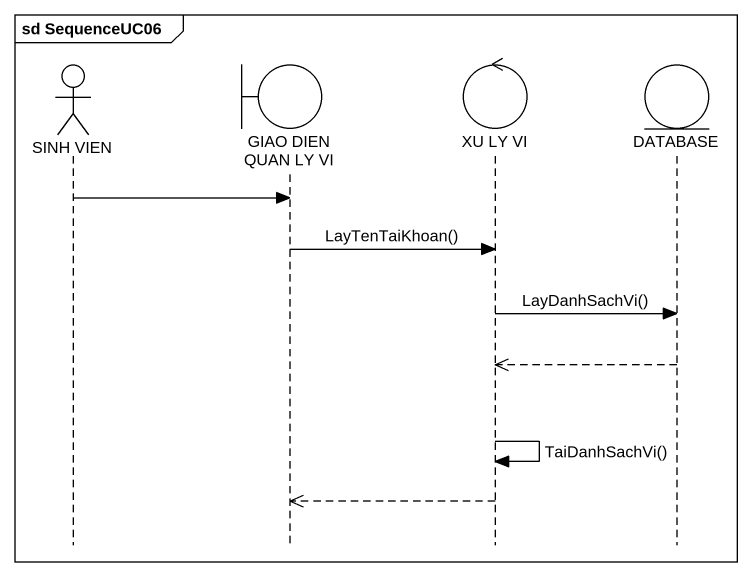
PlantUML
@startuml
mainframe sd SequenceUC06
hide footbox
actor "SINH VIEN" as SINH_VIEN
boundary "GIAO DIEN QUAN LY VI" as GIAO_DIEN_QUAN_LY_VI
control "XU LY VI" as XU_LY_VI
entity "DATABASE" as DATABASE_

SINH_VIEN -> GIAO_DIEN_QUAN_LY_VI
GIAO_DIEN_QUAN_LY_VI -> XU_LY_VI : LayTenTaiKhoan()
XU_LY_VI -> DATABASE_ : LayDanhSachVi()
DATABASE_ -->> XU_LY_VI
XU_LY_VI -> XU_LY_VI : TaiDanhSachVi()
XU_LY_VI -->> GIAO_DIEN_QUAN_LY_VI
@enduml
